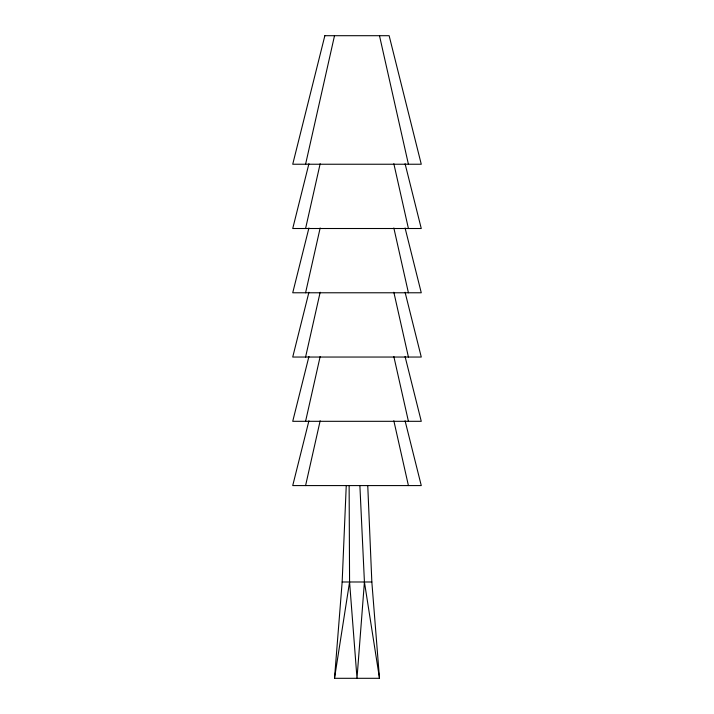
<?xml version="1.0" encoding="UTF-8"?>
<svg xmlns="http://www.w3.org/2000/svg" width="714" height="714" viewBox="0 0 714 714"><rect width="100%" height="100%" fill="white"/><g stroke="black" fill="none" stroke-linecap="round" stroke-linejoin="round"><path stroke-width="1.07" d="M367.755 485.582L371.842 581.99L379.491 678.3L334.509 678.3L342.158 581.99L346.245 485.582M359.883 485.582L364.426 581.99L357 678.3L349.574 581.99L349.128 485.582M334.509 678.3L349.574 581.99M305.583 164.238L334.509 35.7M305.583 228.507L320.167 163.702M305.583 292.776L320.167 227.971M305.583 357.045L320.167 292.24M305.583 421.314L320.167 356.509M305.583 485.582L320.167 420.778M308.93 163.702L292.731 228.507L421.269 228.507L405.07 163.702M308.93 227.971L292.731 292.776L421.269 292.776L405.07 227.971M308.93 292.24L292.731 357.045L421.269 357.045L405.07 292.24M308.93 356.509L292.731 421.314L421.269 421.314L405.07 356.509M308.93 420.778L292.731 485.582L421.269 485.582L405.07 420.778M342.158 581.99L371.842 581.99M379.491 35.7L408.417 164.238M393.833 163.702L408.417 228.507M393.833 227.971L408.417 292.776M393.833 292.24L408.417 357.045M393.833 356.509L408.417 421.314M393.833 420.778L408.417 485.582M364.426 581.99L379.491 678.3M324.861 35.7L292.731 164.238L421.269 164.238L389.139 35.7L324.861 35.7"/></g></svg>
